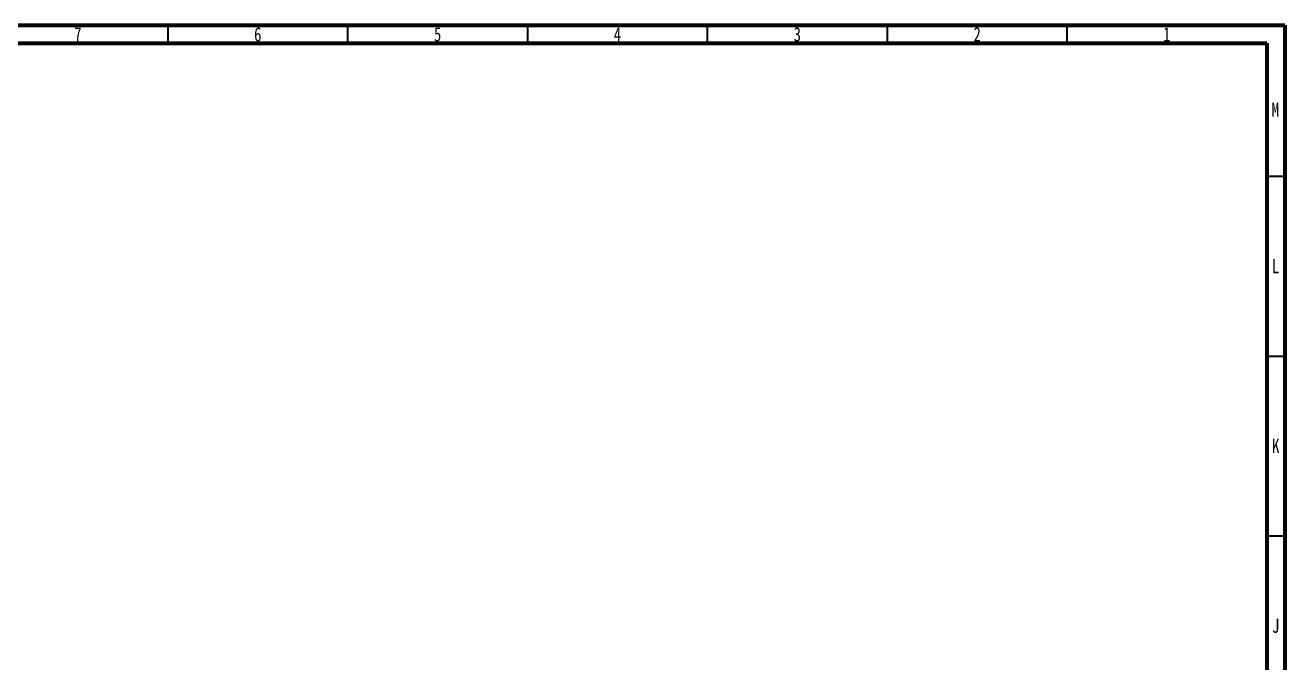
# Model space of a CAD drawing. Header units: millimetres. Extents: x 15 to 836, y 5 to 831.
# Drawn here: x 485.8 to 836, y 411.7 to 589 of the extents above; entities that cross this region are included whole.
import ezdxf

# ---------------------------------------------------------------- set-up
doc = ezdxf.new("R2010")
doc.units = ezdxf.units.MM
doc.styles.add('SLDTEXTSTYLE0', font='TXT', dxfattribs={"width": 0.75})

msp = doc.modelspace()

# ---------------------------------------------------------------- linework, layer by layer
at = {"color": 7, "linetype": 'Continuous', "lineweight": 70}
for p, q in [((15, 589), (836, 589)), ((836, 589), (836, 5)), ((20, 584), (831, 584)), ((831, 584), (831, 10))]:
    msp.add_line(p, q, dxfattribs=at)
at = {"color": 7, "linetype": 'Continuous', "lineweight": 35}
for p, q in [((525.5, 584), (525.5, 589)), ((575.5, 584), (575.5, 589)), ((625.5, 584), (625.5, 589)), ((675.5, 584), (675.5, 589)), ((725.5, 584), (725.5, 589)), ((775.5, 584), (775.5, 589)), ((831, 547), (836, 547)), ((831, 497), (836, 497)), ((831, 447), (836, 447))]:
    msp.add_line(p, q, dxfattribs=at)

# ---------------------------------------------------------------- texts
at = {"color": 7, "linetype": 'Continuous', "lineweight": 0, "char_height": 3.97, "attachment_point": 2, "style": 'SLDTEXTSTYLE0'}
for s, insert in [('6', (550.46, 588.45)), ('3', (700.46, 588.45)), ('2', (750.46, 588.45)), ('7', (500.46, 588.45)), ('5', (600.46, 588.45)), ('4', (650.46, 588.45)), ('1', (803.21, 588.45)), ('M', (833.36, 567.49)), ('L', (833.45, 523.99)), ('K', (833.49, 473.99)), ('J', (833.47, 423.99))]:
    msp.add_mtext(s, dxfattribs=dict(at, insert=insert))

doc.saveas('drawing.dxf')
